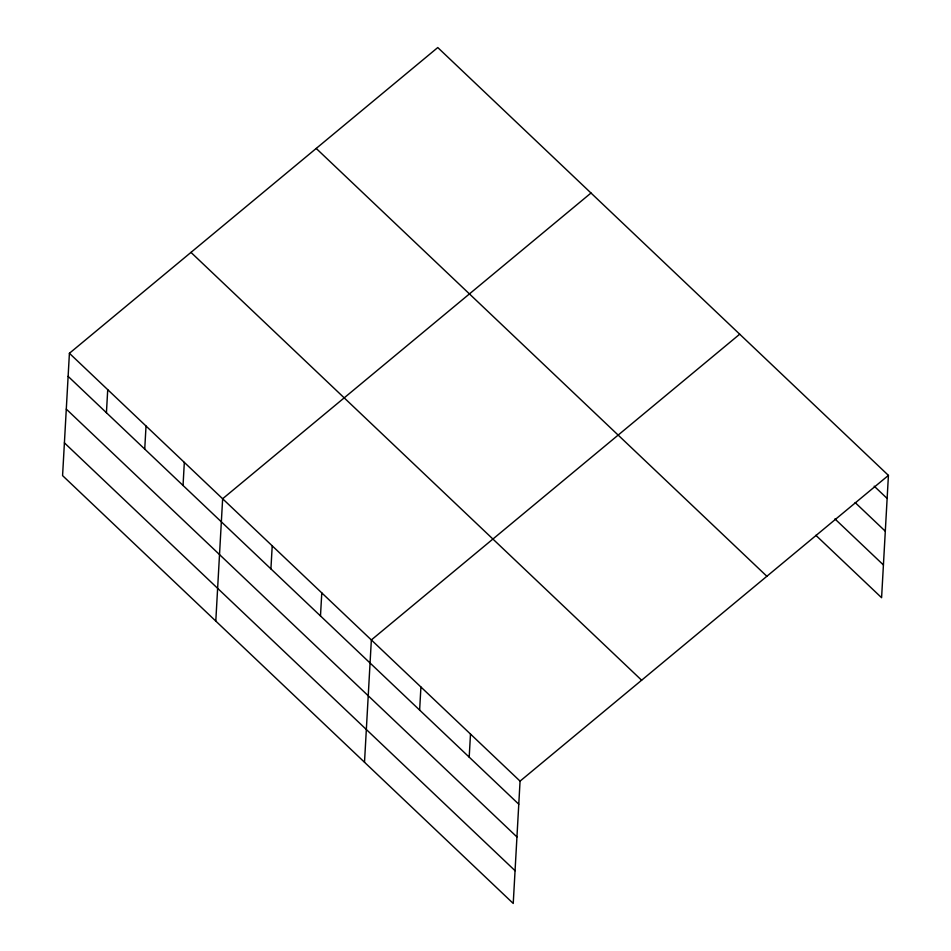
<?xml version="1.0" encoding="UTF-8"?>
<svg xmlns="http://www.w3.org/2000/svg" width="951" height="951" viewBox="0 0 951 951"><rect width="100%" height="100%" fill="white"/><g stroke="black" fill="none" stroke-linecap="round" stroke-linejoin="round"><path stroke-width="1.43" d="M69.411 353.296L62.576 475.619L513.231 903.45L520.066 781.128L888.424 475.381L437.769 47.55L69.411 353.296L520.066 781.128M106.429 412.734L107.725 389.66M144.73 449.11L146.026 426.024M183.044 485.474L184.328 462.388M215.794 621.086L222.641 498.752L590.999 193.017M270.916 568.9L272.212 545.815M320.487 615.963L321.783 592.877M364.506 762.262L371.354 639.94L739.712 334.193M419.629 710.076L420.924 687.002M469.2 757.139L470.495 734.065M888.424 475.381L881.589 597.703L815.851 535.294M874.207 486.175L887.128 498.455M855.127 502.556L885.298 531.205M834.919 518.913L883.42 564.953M316.219 148.451L766.863 576.27M190.973 252.395L641.628 680.227M68.127 376.37L518.77 804.201M66.297 409.12L516.94 836.951M64.406 442.869L515.062 870.7"/></g></svg>
